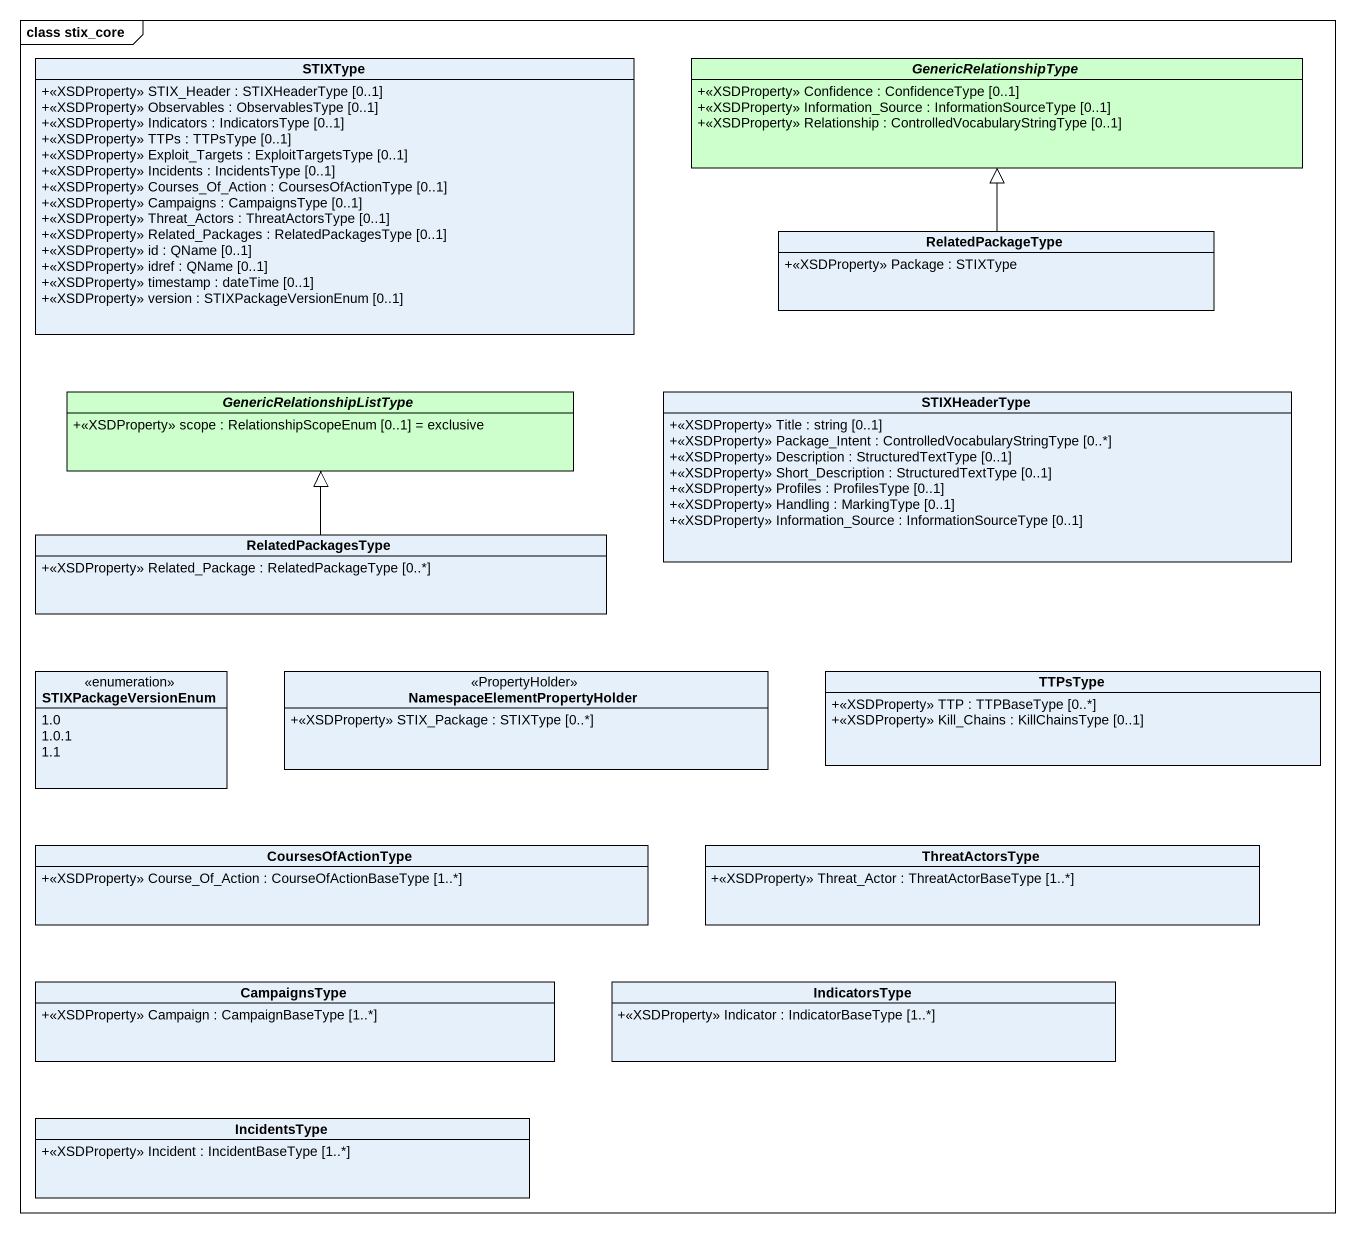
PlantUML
@startuml
mainframe class stix_core
hide circle
hide empty members
skinparam classAttributeIconSize 0
class STIXType {
  +<<XSDProperty>> STIX_Header : STIXHeaderType [0..1]
  +<<XSDProperty>> Observables : ObservablesType [0..1]
  +<<XSDProperty>> Indicators : IndicatorsType [0..1]
  +<<XSDProperty>> TTPs : TTPsType [0..1]
  +<<XSDProperty>> Exploit_Targets : ExploitTargetsType [0..1]
  +<<XSDProperty>> Incidents : IncidentsType [0..1]
  +<<XSDProperty>> Courses_Of_Action : CoursesOfActionType [0..1]
  +<<XSDProperty>> Campaigns : CampaignsType [0..1]
  +<<XSDProperty>> Threat_Actors : ThreatActorsType [0..1]
  +<<XSDProperty>> Related_Packages : RelatedPackagesType [0..1]
  +<<XSDProperty>> id : QName [0..1]
  +<<XSDProperty>> idref : QName [0..1]
  +<<XSDProperty>> timestamp : dateTime [0..1]
  +<<XSDProperty>> version : STIXPackageVersionEnum [0..1]
}
abstract class GenericRelationshipType #CCFFCC {
  +<<XSDProperty>> Confidence : ConfidenceType [0..1]
  +<<XSDProperty>> Information_Source : InformationSourceType [0..1]
  +<<XSDProperty>> Relationship : ControlledVocabularyStringType [0..1]
}
class RelatedPackageType {
  +<<XSDProperty>> Package : STIXType
}
abstract class GenericRelationshipListType #CCFFCC {
  +<<XSDProperty>> scope : RelationshipScopeEnum [0..1] = exclusive
}
class STIXHeaderType {
  +<<XSDProperty>> Title : string [0..1]
  +<<XSDProperty>> Package_Intent : ControlledVocabularyStringType [0..*]
  +<<XSDProperty>> Description : StructuredTextType [0..1]
  +<<XSDProperty>> Short_Description : StructuredTextType [0..1]
  +<<XSDProperty>> Profiles : ProfilesType [0..1]
  +<<XSDProperty>> Handling : MarkingType [0..1]
  +<<XSDProperty>> Information_Source : InformationSourceType [0..1]
}
class RelatedPackagesType {
  +<<XSDProperty>> Related_Package : RelatedPackageType [0..*]
}
enum STIXPackageVersionEnum {
  1.0
  1.0.1
  1.1
}
class "NamespaceElementPropertyHolder" as NamespaceElementPropertyHold <<PropertyHolder>> {
  +<<XSDProperty>> STIX_Package : STIXType [0..*]
}
class TTPsType {
  +<<XSDProperty>> TTP : TTPBaseType [0..*]
  +<<XSDProperty>> Kill_Chains : KillChainsType [0..1]
}
class CoursesOfActionType {
  +<<XSDProperty>> Course_Of_Action : CourseOfActionBaseType [1..*]
}
class ThreatActorsType {
  +<<XSDProperty>> Threat_Actor : ThreatActorBaseType [1..*]
}
class CampaignsType {
  +<<XSDProperty>> Campaign : CampaignBaseType [1..*]
}
class IndicatorsType {
  +<<XSDProperty>> Indicator : IndicatorBaseType [1..*]
}
class IncidentsType {
  +<<XSDProperty>> Incident : IncidentBaseType [1..*]
}
RelatedPackageType -up-|> GenericRelationshipType
RelatedPackagesType -up-|> GenericRelationshipListType
@enduml
